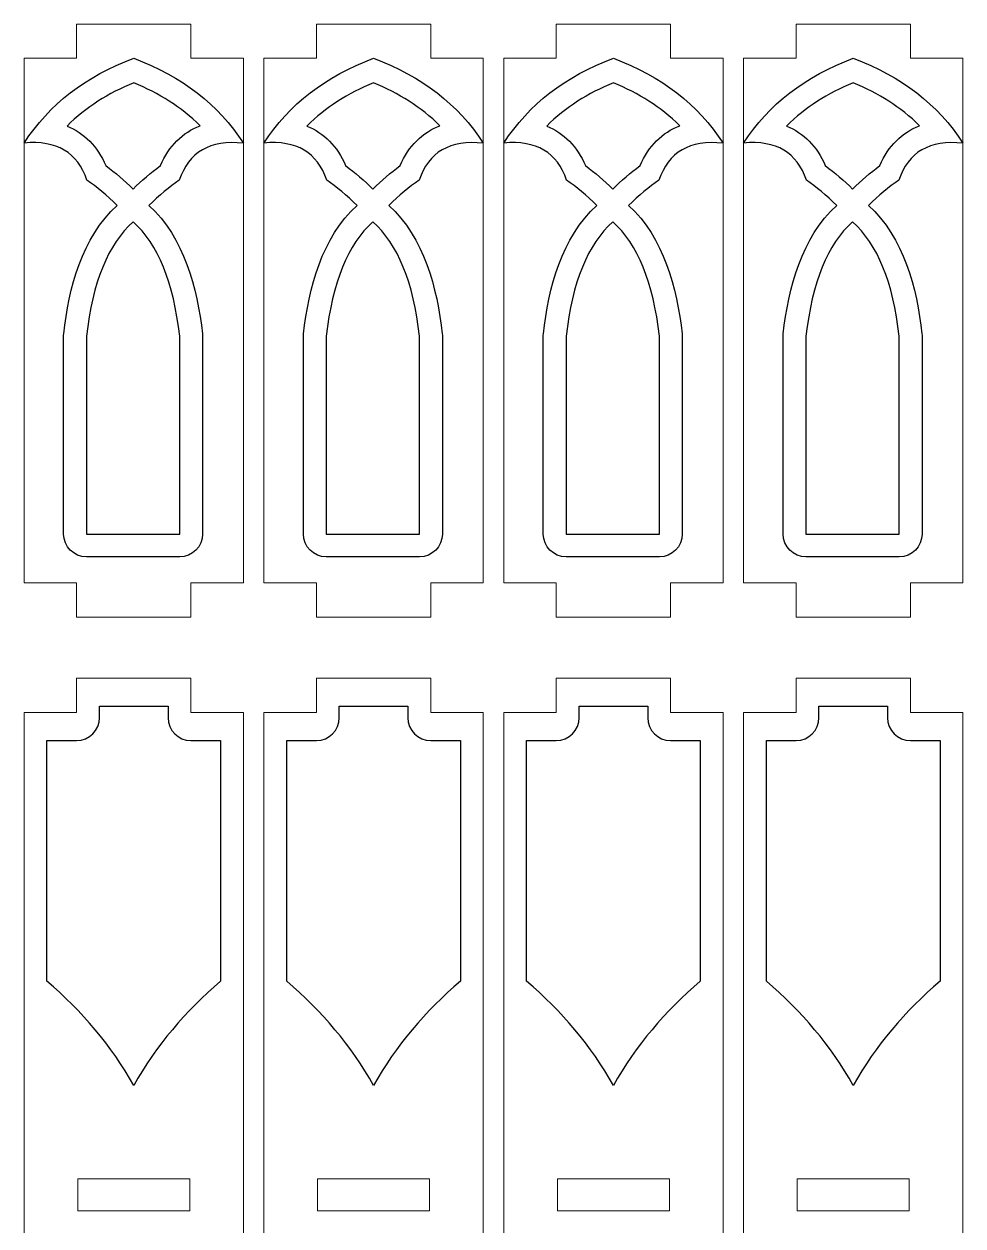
# Model space of a CAD drawing. Header units: centimetres. Extents: x -57 to 189, y -76 to 83.
# Drawn here: x -5.88 to 2.34, y -22.04 to -11.51 of the extents above; entities that cross this region are included whole.
import ezdxf

# ---------------------------------------------------------------- set-up
doc = ezdxf.new("R2010")
doc.units = ezdxf.units.CM
doc.header["$MEASUREMENT"] = 0
doc.layers.add('DEFAULT', color=7, linetype='Continuous')
doc.layers.add('layer 1', color=7, linetype='Continuous')

msp = doc.modelspace()

# ---------------------------------------------------------------- linework, layer by layer
at = {"layer": 'DEFAULT', "color": 250}
for points, knots in [([(-4.31718, -14.22274), (-4.36218, -13.82551), (-4.47736, -13.37713), (-4.78536, -13.0995), (-4.78536, -13.0995), (-4.69492, -13.0118), (-4.60644, -12.93798), (-4.51996, -12.87805), (-4.51996, -12.87805), (-4.43766, -12.63173), (-4.25035, -12.52358), (-3.95802, -12.55361), (-3.95802, -12.55361), (-4.17659, -12.21531), (-4.49675, -11.96756), (-4.91852, -11.81036), (-4.91852, -11.81036), (-5.33979, -11.96737), (-5.65969, -12.21472), (-5.87824, -12.55241), (-5.87824, -12.55241), (-5.59304, -12.5267), (-5.40988, -12.63525), (-5.32876, -12.87805), (-5.32876, -12.87805), (-5.24228, -12.93798), (-5.15381, -13.01181), (-5.06337, -13.0995), (-5.06337, -13.0995), (-5.37157, -13.37732), (-5.48668, -13.82612), (-5.53159, -14.22332), (-5.53159, -14.22332), (-5.53248, -14.23116), (-5.53286, -14.23789), (-5.53286, -14.24579), (-5.53286, -14.24579), (-5.53286, -14.24579), (-5.53286, -15.97733), (-5.53286, -15.97733), (-5.53286, -15.97733), (-5.53286, -16.08749), (-5.44302, -16.17733), (-5.33286, -16.17733), (-5.33286, -16.17733), (-5.33286, -16.17733), (-4.51582, -16.17733), (-4.51582, -16.17733), (-4.51582, -16.17733), (-4.40566, -16.17733), (-4.31582, -16.08749), (-4.31582, -15.97733), (-4.31582, -15.97733), (-4.31582, -15.97733), (-4.31582, -14.24605), (-4.31582, -14.24605), (-4.31582, -14.24605), (-4.31582, -14.23784), (-4.31623, -14.23077), (-4.31718, -14.22274)], [0, 0, 0, 0, 0.0625, 0.0625, 0.0625, 0.0625, 0.125, 0.125, 0.125, 0.125, 0.1875, 0.1875, 0.1875, 0.1875, 0.25, 0.25, 0.25, 0.25, 0.3125, 0.3125, 0.3125, 0.3125, 0.375, 0.375, 0.375, 0.375, 0.4375, 0.4375, 0.4375, 0.4375, 0.5, 0.5, 0.5, 0.5, 0.5625, 0.5625, 0.5625, 0.5625, 0.625, 0.625, 0.625, 0.625, 0.6875, 0.6875, 0.6875, 0.6875, 0.75, 0.75, 0.75, 0.75, 0.8125, 0.8125, 0.8125, 0.8125, 0.875, 0.875, 0.875, 0.875, 1, 1, 1, 1]), ([(-2.21718, -14.22274), (-2.26218, -13.82551), (-2.37736, -13.37713), (-2.68536, -13.0995), (-2.68536, -13.0995), (-2.59492, -13.0118), (-2.50644, -12.93798), (-2.41996, -12.87805), (-2.41996, -12.87805), (-2.33766, -12.63173), (-2.15035, -12.52358), (-1.85802, -12.55361), (-1.85802, -12.55361), (-2.07659, -12.21531), (-2.39675, -11.96756), (-2.81852, -11.81036), (-2.81852, -11.81036), (-3.23979, -11.96737), (-3.55969, -12.21472), (-3.77824, -12.55241), (-3.77824, -12.55241), (-3.49304, -12.5267), (-3.30988, -12.63525), (-3.22876, -12.87805), (-3.22876, -12.87805), (-3.14228, -12.93798), (-3.05381, -13.01181), (-2.96337, -13.0995), (-2.96337, -13.0995), (-3.27157, -13.37732), (-3.38668, -13.82612), (-3.43159, -14.22332), (-3.43159, -14.22332), (-3.43248, -14.23116), (-3.43286, -14.23789), (-3.43286, -14.24579), (-3.43286, -14.24579), (-3.43286, -14.24579), (-3.43286, -15.97733), (-3.43286, -15.97733), (-3.43286, -15.97733), (-3.43286, -16.08749), (-3.34302, -16.17733), (-3.23286, -16.17733), (-3.23286, -16.17733), (-3.23286, -16.17733), (-2.41582, -16.17733), (-2.41582, -16.17733), (-2.41582, -16.17733), (-2.30566, -16.17733), (-2.21582, -16.08749), (-2.21582, -15.97733), (-2.21582, -15.97733), (-2.21582, -15.97733), (-2.21582, -14.24605), (-2.21582, -14.24605), (-2.21582, -14.24605), (-2.21582, -14.23784), (-2.21623, -14.23077), (-2.21718, -14.22274)], [0, 0, 0, 0, 0.0625, 0.0625, 0.0625, 0.0625, 0.125, 0.125, 0.125, 0.125, 0.1875, 0.1875, 0.1875, 0.1875, 0.25, 0.25, 0.25, 0.25, 0.3125, 0.3125, 0.3125, 0.3125, 0.375, 0.375, 0.375, 0.375, 0.4375, 0.4375, 0.4375, 0.4375, 0.5, 0.5, 0.5, 0.5, 0.5625, 0.5625, 0.5625, 0.5625, 0.625, 0.625, 0.625, 0.625, 0.6875, 0.6875, 0.6875, 0.6875, 0.75, 0.75, 0.75, 0.75, 0.8125, 0.8125, 0.8125, 0.8125, 0.875, 0.875, 0.875, 0.875, 1, 1, 1, 1]), ([(-0.11718, -14.22274), (-0.16218, -13.82551), (-0.27736, -13.37713), (-0.58536, -13.0995), (-0.58536, -13.0995), (-0.49492, -13.0118), (-0.40644, -12.93798), (-0.31996, -12.87805), (-0.31996, -12.87805), (-0.23766, -12.63173), (-0.05035, -12.52358), (0.24198, -12.55361), (0.24198, -12.55361), (0.02341, -12.21531), (-0.29675, -11.96756), (-0.71852, -11.81036), (-0.71852, -11.81036), (-1.13979, -11.96737), (-1.45969, -12.21472), (-1.67824, -12.55241), (-1.67824, -12.55241), (-1.39304, -12.5267), (-1.20988, -12.63525), (-1.12876, -12.87805), (-1.12876, -12.87805), (-1.04228, -12.93798), (-0.95381, -13.01181), (-0.86337, -13.0995), (-0.86337, -13.0995), (-1.17157, -13.37732), (-1.28668, -13.82612), (-1.33159, -14.22332), (-1.33159, -14.22332), (-1.33248, -14.23116), (-1.33286, -14.23789), (-1.33286, -14.24579), (-1.33286, -14.24579), (-1.33286, -14.24579), (-1.33286, -15.97733), (-1.33286, -15.97733), (-1.33286, -15.97733), (-1.33286, -16.08749), (-1.24302, -16.17733), (-1.13286, -16.17733), (-1.13286, -16.17733), (-1.13286, -16.17733), (-0.31582, -16.17733), (-0.31582, -16.17733), (-0.31582, -16.17733), (-0.20566, -16.17733), (-0.11582, -16.08749), (-0.11582, -15.97733), (-0.11582, -15.97733), (-0.11582, -15.97733), (-0.11582, -14.24605), (-0.11582, -14.24605), (-0.11582, -14.24605), (-0.11582, -14.23784), (-0.11623, -14.23077), (-0.11718, -14.22274)], [0, 0, 0, 0, 0.0625, 0.0625, 0.0625, 0.0625, 0.125, 0.125, 0.125, 0.125, 0.1875, 0.1875, 0.1875, 0.1875, 0.25, 0.25, 0.25, 0.25, 0.3125, 0.3125, 0.3125, 0.3125, 0.375, 0.375, 0.375, 0.375, 0.4375, 0.4375, 0.4375, 0.4375, 0.5, 0.5, 0.5, 0.5, 0.5625, 0.5625, 0.5625, 0.5625, 0.625, 0.625, 0.625, 0.625, 0.6875, 0.6875, 0.6875, 0.6875, 0.75, 0.75, 0.75, 0.75, 0.8125, 0.8125, 0.8125, 0.8125, 0.875, 0.875, 0.875, 0.875, 1, 1, 1, 1]), ([(1.98282, -14.22274), (1.93782, -13.82551), (1.82264, -13.37713), (1.51464, -13.0995), (1.51464, -13.0995), (1.60508, -13.0118), (1.69356, -12.93798), (1.78004, -12.87805), (1.78004, -12.87805), (1.86234, -12.63173), (2.04965, -12.52358), (2.34198, -12.55361), (2.34198, -12.55361), (2.12341, -12.21531), (1.80325, -11.96756), (1.38148, -11.81036), (1.38148, -11.81036), (0.96021, -11.96737), (0.64031, -12.21472), (0.42176, -12.55241), (0.42176, -12.55241), (0.70696, -12.5267), (0.89012, -12.63525), (0.97124, -12.87805), (0.97124, -12.87805), (1.05772, -12.93798), (1.14619, -13.01181), (1.23663, -13.0995), (1.23663, -13.0995), (0.92843, -13.37732), (0.81332, -13.82612), (0.76841, -14.22332), (0.76841, -14.22332), (0.76752, -14.23116), (0.76714, -14.23789), (0.76714, -14.24579), (0.76714, -14.24579), (0.76714, -14.24579), (0.76714, -15.97733), (0.76714, -15.97733), (0.76714, -15.97733), (0.76714, -16.08749), (0.85698, -16.17733), (0.96714, -16.17733), (0.96714, -16.17733), (0.96714, -16.17733), (1.78418, -16.17733), (1.78418, -16.17733), (1.78418, -16.17733), (1.89434, -16.17733), (1.98418, -16.08749), (1.98418, -15.97733), (1.98418, -15.97733), (1.98418, -15.97733), (1.98418, -14.24605), (1.98418, -14.24605), (1.98418, -14.24605), (1.98418, -14.23784), (1.98377, -14.23077), (1.98282, -14.22274)], [0, 0, 0, 0, 0.0625, 0.0625, 0.0625, 0.0625, 0.125, 0.125, 0.125, 0.125, 0.1875, 0.1875, 0.1875, 0.1875, 0.25, 0.25, 0.25, 0.25, 0.3125, 0.3125, 0.3125, 0.3125, 0.375, 0.375, 0.375, 0.375, 0.4375, 0.4375, 0.4375, 0.4375, 0.5, 0.5, 0.5, 0.5, 0.5625, 0.5625, 0.5625, 0.5625, 0.625, 0.625, 0.625, 0.625, 0.6875, 0.6875, 0.6875, 0.6875, 0.75, 0.75, 0.75, 0.75, 0.8125, 0.8125, 0.8125, 0.8125, 0.875, 0.875, 0.875, 0.875, 1, 1, 1, 1]), ([(-5.16325, -12.75071), (-5.23589, -12.57986), (-5.35354, -12.46563), (-5.50238, -12.40396), (-5.50238, -12.40396), (-5.33769, -12.23969), (-5.14007, -12.11617), (-4.91852, -12.02512), (-4.91852, -12.02512), (-4.69846, -12.11556), (-4.50204, -12.23802), (-4.33803, -12.40061), (-4.33803, -12.40061), (-4.49045, -12.46124), (-4.61129, -12.57618), (-4.68547, -12.75071), (-4.68547, -12.75071), (-4.76936, -12.81304), (-4.84892, -12.88237), (-4.92436, -12.95557), (-4.92436, -12.95557), (-4.9998, -12.88237), (-5.07937, -12.81303), (-5.16325, -12.75071)], [0, 0, 0, 0, 0.14285714, 0.14285714, 0.14285714, 0.14285714, 0.28571429, 0.28571429, 0.28571429, 0.28571429, 0.42857143, 0.42857143, 0.42857143, 0.42857143, 0.57142857, 0.57142857, 0.57142857, 0.57142857, 0.71428571, 0.71428571, 0.71428571, 0.71428571, 1, 1, 1, 1]), ([(-3.06325, -12.75071), (-3.13589, -12.57986), (-3.25354, -12.46563), (-3.40238, -12.40396), (-3.40238, -12.40396), (-3.23769, -12.23969), (-3.04007, -12.11617), (-2.81852, -12.02512), (-2.81852, -12.02512), (-2.59846, -12.11556), (-2.40204, -12.23802), (-2.23803, -12.40061), (-2.23803, -12.40061), (-2.39045, -12.46124), (-2.51129, -12.57618), (-2.58547, -12.75071), (-2.58547, -12.75071), (-2.66936, -12.81304), (-2.74892, -12.88237), (-2.82436, -12.95557), (-2.82436, -12.95557), (-2.8998, -12.88237), (-2.97937, -12.81303), (-3.06325, -12.75071)], [0, 0, 0, 0, 0.14285714, 0.14285714, 0.14285714, 0.14285714, 0.28571429, 0.28571429, 0.28571429, 0.28571429, 0.42857143, 0.42857143, 0.42857143, 0.42857143, 0.57142857, 0.57142857, 0.57142857, 0.57142857, 0.71428571, 0.71428571, 0.71428571, 0.71428571, 1, 1, 1, 1]), ([(-0.96325, -12.75071), (-1.03589, -12.57986), (-1.15354, -12.46563), (-1.30238, -12.40396), (-1.30238, -12.40396), (-1.13769, -12.23969), (-0.94007, -12.11617), (-0.71852, -12.02512), (-0.71852, -12.02512), (-0.49846, -12.11556), (-0.30204, -12.23802), (-0.13803, -12.40061), (-0.13803, -12.40061), (-0.29045, -12.46124), (-0.41129, -12.57618), (-0.48547, -12.75071), (-0.48547, -12.75071), (-0.56936, -12.81304), (-0.64892, -12.88237), (-0.72436, -12.95557), (-0.72436, -12.95557), (-0.7998, -12.88237), (-0.87937, -12.81303), (-0.96325, -12.75071)], [0, 0, 0, 0, 0.14285714, 0.14285714, 0.14285714, 0.14285714, 0.28571429, 0.28571429, 0.28571429, 0.28571429, 0.42857143, 0.42857143, 0.42857143, 0.42857143, 0.57142857, 0.57142857, 0.57142857, 0.57142857, 0.71428571, 0.71428571, 0.71428571, 0.71428571, 1, 1, 1, 1]), ([(1.13675, -12.75071), (1.06411, -12.57986), (0.94646, -12.46563), (0.79762, -12.40396), (0.79762, -12.40396), (0.96231, -12.23969), (1.15993, -12.11617), (1.38148, -12.02512), (1.38148, -12.02512), (1.60154, -12.11556), (1.79796, -12.23802), (1.96197, -12.40061), (1.96197, -12.40061), (1.80955, -12.46124), (1.68871, -12.57618), (1.61453, -12.75071), (1.61453, -12.75071), (1.53064, -12.81304), (1.45108, -12.88237), (1.37564, -12.95557), (1.37564, -12.95557), (1.3002, -12.88237), (1.22063, -12.81303), (1.13675, -12.75071)], [0, 0, 0, 0, 0.14285714, 0.14285714, 0.14285714, 0.14285714, 0.28571429, 0.28571429, 0.28571429, 0.28571429, 0.42857143, 0.42857143, 0.42857143, 0.42857143, 0.57142857, 0.57142857, 0.57142857, 0.57142857, 0.71428571, 0.71428571, 0.71428571, 0.71428571, 1, 1, 1, 1]), ([(-4.92436, -13.2435), (-4.70566, -13.43731), (-4.56949, -13.77142), (-4.51585, -14.24579), (-4.51585, -14.24579), (-4.51585, -14.24579), (-4.51582, -14.24605), (-4.51582, -14.24605), (-4.51582, -14.24605), (-4.51582, -14.24605), (-4.51582, -15.97733), (-4.51582, -15.97733), (-4.51582, -15.97733), (-4.51582, -15.97733), (-5.33286, -15.97733), (-5.33286, -15.97733), (-5.33286, -15.97733), (-5.33286, -15.97733), (-5.33286, -14.24579), (-5.33286, -14.24579), (-5.33286, -14.24579), (-5.27922, -13.77142), (-5.14306, -13.43731), (-4.92436, -13.2435)], [0, 0, 0, 0, 0.14285714, 0.14285714, 0.14285714, 0.14285714, 0.28571429, 0.28571429, 0.28571429, 0.28571429, 0.42857143, 0.42857143, 0.42857143, 0.42857143, 0.57142857, 0.57142857, 0.57142857, 0.57142857, 0.71428571, 0.71428571, 0.71428571, 0.71428571, 1, 1, 1, 1]), ([(-2.82436, -13.2435), (-2.60566, -13.43731), (-2.46949, -13.77142), (-2.41585, -14.24579), (-2.41585, -14.24579), (-2.41585, -14.24579), (-2.41582, -14.24605), (-2.41582, -14.24605), (-2.41582, -14.24605), (-2.41582, -14.24605), (-2.41582, -15.97733), (-2.41582, -15.97733), (-2.41582, -15.97733), (-2.41582, -15.97733), (-3.23286, -15.97733), (-3.23286, -15.97733), (-3.23286, -15.97733), (-3.23286, -15.97733), (-3.23286, -14.24579), (-3.23286, -14.24579), (-3.23286, -14.24579), (-3.17922, -13.77142), (-3.04306, -13.43731), (-2.82436, -13.2435)], [0, 0, 0, 0, 0.14285714, 0.14285714, 0.14285714, 0.14285714, 0.28571429, 0.28571429, 0.28571429, 0.28571429, 0.42857143, 0.42857143, 0.42857143, 0.42857143, 0.57142857, 0.57142857, 0.57142857, 0.57142857, 0.71428571, 0.71428571, 0.71428571, 0.71428571, 1, 1, 1, 1]), ([(-0.72436, -13.2435), (-0.50566, -13.43731), (-0.36949, -13.77142), (-0.31585, -14.24579), (-0.31585, -14.24579), (-0.31585, -14.24579), (-0.31582, -14.24605), (-0.31582, -14.24605), (-0.31582, -14.24605), (-0.31582, -14.24605), (-0.31582, -15.97733), (-0.31582, -15.97733), (-0.31582, -15.97733), (-0.31582, -15.97733), (-1.13286, -15.97733), (-1.13286, -15.97733), (-1.13286, -15.97733), (-1.13286, -15.97733), (-1.13286, -14.24579), (-1.13286, -14.24579), (-1.13286, -14.24579), (-1.07922, -13.77142), (-0.94306, -13.43731), (-0.72436, -13.2435)], [0, 0, 0, 0, 0.14285714, 0.14285714, 0.14285714, 0.14285714, 0.28571429, 0.28571429, 0.28571429, 0.28571429, 0.42857143, 0.42857143, 0.42857143, 0.42857143, 0.57142857, 0.57142857, 0.57142857, 0.57142857, 0.71428571, 0.71428571, 0.71428571, 0.71428571, 1, 1, 1, 1]), ([(1.37564, -13.2435), (1.59434, -13.43731), (1.73051, -13.77142), (1.78415, -14.24579), (1.78415, -14.24579), (1.78415, -14.24579), (1.78418, -14.24605), (1.78418, -14.24605), (1.78418, -14.24605), (1.78418, -14.24605), (1.78418, -15.97733), (1.78418, -15.97733), (1.78418, -15.97733), (1.78418, -15.97733), (0.96714, -15.97733), (0.96714, -15.97733), (0.96714, -15.97733), (0.96714, -15.97733), (0.96714, -14.24579), (0.96714, -14.24579), (0.96714, -14.24579), (1.02078, -13.77142), (1.15694, -13.43731), (1.37564, -13.2435)], [0, 0, 0, 0, 0.14285714, 0.14285714, 0.14285714, 0.14285714, 0.28571429, 0.28571429, 0.28571429, 0.28571429, 0.42857143, 0.42857143, 0.42857143, 0.42857143, 0.57142857, 0.57142857, 0.57142857, 0.57142857, 0.71428571, 0.71428571, 0.71428571, 0.71428571, 1, 1, 1, 1]), ([(-4.15801, -19.89428), (-4.15801, -19.89428), (-4.15801, -17.78616), (-4.15801, -17.78616), (-4.15801, -17.78616), (-4.15801, -17.78616), (-4.41852, -17.78616), (-4.41852, -17.78616), (-4.41852, -17.78616), (-4.52868, -17.78616), (-4.61852, -17.69632), (-4.61852, -17.58616), (-4.61852, -17.58616), (-4.61852, -17.58616), (-4.61852, -17.48616), (-4.61852, -17.48616), (-4.61852, -17.48616), (-4.61852, -17.48616), (-5.21852, -17.48616), (-5.21852, -17.48616), (-5.21852, -17.48616), (-5.21852, -17.48616), (-5.21852, -17.58616), (-5.21852, -17.58616), (-5.21852, -17.58616), (-5.21852, -17.69632), (-5.30836, -17.78616), (-5.41852, -17.78616), (-5.41852, -17.78616), (-5.41852, -17.78616), (-5.67902, -17.78616), (-5.67902, -17.78616), (-5.67902, -17.78616), (-5.67902, -17.78616), (-5.67902, -19.89429), (-5.67902, -19.89429), (-5.67902, -19.89429), (-5.37473, -20.15722), (-5.11065, -20.45992), (-4.91852, -20.80832), (-4.91852, -20.80832), (-4.72639, -20.45991), (-4.4623, -20.15721), (-4.15801, -19.89428)], [0, 0, 0, 0, 0.08333333, 0.08333333, 0.08333333, 0.08333333, 0.16666667, 0.16666667, 0.16666667, 0.16666667, 0.25, 0.25, 0.25, 0.25, 0.33333333, 0.33333333, 0.33333333, 0.33333333, 0.41666667, 0.41666667, 0.41666667, 0.41666667, 0.5, 0.5, 0.5, 0.5, 0.58333333, 0.58333333, 0.58333333, 0.58333333, 0.66666667, 0.66666667, 0.66666667, 0.66666667, 0.75, 0.75, 0.75, 0.75, 0.83333333, 0.83333333, 0.83333333, 0.83333333, 1, 1, 1, 1]), ([(-2.05801, -19.89428), (-2.05801, -19.89428), (-2.05801, -17.78616), (-2.05801, -17.78616), (-2.05801, -17.78616), (-2.05801, -17.78616), (-2.31852, -17.78616), (-2.31852, -17.78616), (-2.31852, -17.78616), (-2.42868, -17.78616), (-2.51852, -17.69632), (-2.51852, -17.58616), (-2.51852, -17.58616), (-2.51852, -17.58616), (-2.51852, -17.48616), (-2.51852, -17.48616), (-2.51852, -17.48616), (-2.51852, -17.48616), (-3.11852, -17.48616), (-3.11852, -17.48616), (-3.11852, -17.48616), (-3.11852, -17.48616), (-3.11852, -17.58616), (-3.11852, -17.58616), (-3.11852, -17.58616), (-3.11852, -17.69632), (-3.20836, -17.78616), (-3.31852, -17.78616), (-3.31852, -17.78616), (-3.31852, -17.78616), (-3.57902, -17.78616), (-3.57902, -17.78616), (-3.57902, -17.78616), (-3.57902, -17.78616), (-3.57902, -19.89429), (-3.57902, -19.89429), (-3.57902, -19.89429), (-3.27473, -20.15722), (-3.01065, -20.45992), (-2.81852, -20.80832), (-2.81852, -20.80832), (-2.62639, -20.45991), (-2.3623, -20.15721), (-2.05801, -19.89428)], [0, 0, 0, 0, 0.08333333, 0.08333333, 0.08333333, 0.08333333, 0.16666667, 0.16666667, 0.16666667, 0.16666667, 0.25, 0.25, 0.25, 0.25, 0.33333333, 0.33333333, 0.33333333, 0.33333333, 0.41666667, 0.41666667, 0.41666667, 0.41666667, 0.5, 0.5, 0.5, 0.5, 0.58333333, 0.58333333, 0.58333333, 0.58333333, 0.66666667, 0.66666667, 0.66666667, 0.66666667, 0.75, 0.75, 0.75, 0.75, 0.83333333, 0.83333333, 0.83333333, 0.83333333, 1, 1, 1, 1]), ([(0.04199, -19.89428), (0.04199, -19.89428), (0.04199, -17.78616), (0.04199, -17.78616), (0.04199, -17.78616), (0.04199, -17.78616), (-0.21852, -17.78616), (-0.21852, -17.78616), (-0.21852, -17.78616), (-0.32868, -17.78616), (-0.41852, -17.69632), (-0.41852, -17.58616), (-0.41852, -17.58616), (-0.41852, -17.58616), (-0.41852, -17.48616), (-0.41852, -17.48616), (-0.41852, -17.48616), (-0.41852, -17.48616), (-1.01852, -17.48616), (-1.01852, -17.48616), (-1.01852, -17.48616), (-1.01852, -17.48616), (-1.01852, -17.58616), (-1.01852, -17.58616), (-1.01852, -17.58616), (-1.01852, -17.69632), (-1.10836, -17.78616), (-1.21852, -17.78616), (-1.21852, -17.78616), (-1.21852, -17.78616), (-1.47902, -17.78616), (-1.47902, -17.78616), (-1.47902, -17.78616), (-1.47902, -17.78616), (-1.47902, -19.89429), (-1.47902, -19.89429), (-1.47902, -19.89429), (-1.17473, -20.15722), (-0.91065, -20.45992), (-0.71852, -20.80832), (-0.71852, -20.80832), (-0.52639, -20.45991), (-0.2623, -20.15721), (0.04199, -19.89428)], [0, 0, 0, 0, 0.08333333, 0.08333333, 0.08333333, 0.08333333, 0.16666667, 0.16666667, 0.16666667, 0.16666667, 0.25, 0.25, 0.25, 0.25, 0.33333333, 0.33333333, 0.33333333, 0.33333333, 0.41666667, 0.41666667, 0.41666667, 0.41666667, 0.5, 0.5, 0.5, 0.5, 0.58333333, 0.58333333, 0.58333333, 0.58333333, 0.66666667, 0.66666667, 0.66666667, 0.66666667, 0.75, 0.75, 0.75, 0.75, 0.83333333, 0.83333333, 0.83333333, 0.83333333, 1, 1, 1, 1]), ([(2.14199, -19.89428), (2.14199, -19.89428), (2.14199, -17.78616), (2.14199, -17.78616), (2.14199, -17.78616), (2.14199, -17.78616), (1.88148, -17.78616), (1.88148, -17.78616), (1.88148, -17.78616), (1.77132, -17.78616), (1.68148, -17.69632), (1.68148, -17.58616), (1.68148, -17.58616), (1.68148, -17.58616), (1.68148, -17.48616), (1.68148, -17.48616), (1.68148, -17.48616), (1.68148, -17.48616), (1.08148, -17.48616), (1.08148, -17.48616), (1.08148, -17.48616), (1.08148, -17.48616), (1.08148, -17.58616), (1.08148, -17.58616), (1.08148, -17.58616), (1.08148, -17.69632), (0.99164, -17.78616), (0.88148, -17.78616), (0.88148, -17.78616), (0.88148, -17.78616), (0.62098, -17.78616), (0.62098, -17.78616), (0.62098, -17.78616), (0.62098, -17.78616), (0.62098, -19.89429), (0.62098, -19.89429), (0.62098, -19.89429), (0.92527, -20.15722), (1.18935, -20.45992), (1.38148, -20.80832), (1.38148, -20.80832), (1.57361, -20.45991), (1.8377, -20.15721), (2.14199, -19.89428)], [0, 0, 0, 0, 0.08333333, 0.08333333, 0.08333333, 0.08333333, 0.16666667, 0.16666667, 0.16666667, 0.16666667, 0.25, 0.25, 0.25, 0.25, 0.33333333, 0.33333333, 0.33333333, 0.33333333, 0.41666667, 0.41666667, 0.41666667, 0.41666667, 0.5, 0.5, 0.5, 0.5, 0.58333333, 0.58333333, 0.58333333, 0.58333333, 0.66666667, 0.66666667, 0.66666667, 0.66666667, 0.75, 0.75, 0.75, 0.75, 0.83333333, 0.83333333, 0.83333333, 0.83333333, 1, 1, 1, 1])]:
    msp.add_open_spline(points, degree=3, knots=knots, dxfattribs=at)
at = {"layer": 'layer 1', "color": 250, "lineweight": 9}
for points in [[(-5.40852, -21.90486), (-4.42852, -21.90486), (-4.42852, -21.62486), (-5.40852, -21.62486), (-5.40852, -21.90486)], [(-3.30852, -21.90486), (-2.32852, -21.90486), (-2.32852, -21.62486), (-3.30852, -21.62486), (-3.30852, -21.90486)], [(-1.20852, -21.90486), (-0.22852, -21.90486), (-0.22852, -21.62486), (-1.20852, -21.62486), (-1.20852, -21.90486)], [(0.89148, -21.90486), (1.87148, -21.90486), (1.87148, -21.62486), (0.89148, -21.62486), (0.89148, -21.90486)]]:
    msp.add_lwpolyline(points, close=True, dxfattribs=at)
for points, knots in [([(-4.41852, -11.81036), (-4.41852, -11.81036), (-4.41852, -11.51036), (-4.41852, -11.51036), (-4.41852, -11.51036), (-4.41852, -11.51036), (-5.41852, -11.51036), (-5.41852, -11.51036), (-5.41852, -11.51036), (-5.41852, -11.51036), (-5.41852, -11.81036), (-5.41852, -11.81036), (-5.41852, -11.81036), (-5.41852, -11.81036), (-5.87902, -11.81036), (-5.87902, -11.81036), (-5.87902, -11.81036), (-5.87902, -11.81036), (-5.87902, -16.40479), (-5.87902, -16.40479), (-5.87902, -16.40479), (-5.87902, -16.40479), (-5.41852, -16.40479), (-5.41852, -16.40479), (-5.41852, -16.40479), (-5.41852, -16.40479), (-5.41852, -16.70479), (-5.41852, -16.70479), (-5.41852, -16.70479), (-5.41852, -16.70479), (-4.41852, -16.70479), (-4.41852, -16.70479), (-4.41852, -16.70479), (-4.41852, -16.70479), (-4.41852, -16.40479), (-4.41852, -16.40479), (-4.41852, -16.40479), (-4.41852, -16.40479), (-3.95801, -16.40479), (-3.95801, -16.40479), (-3.95801, -16.40479), (-3.95801, -16.40479), (-3.95801, -11.81036), (-3.95801, -11.81036), (-3.95801, -11.81036), (-3.95801, -11.81036), (-4.41852, -11.81036), (-4.41852, -11.81036)], [0, 0, 0, 0, 0.07692308, 0.07692308, 0.07692308, 0.07692308, 0.15384615, 0.15384615, 0.15384615, 0.15384615, 0.23076923, 0.23076923, 0.23076923, 0.23076923, 0.30769231, 0.30769231, 0.30769231, 0.30769231, 0.38461538, 0.38461538, 0.38461538, 0.38461538, 0.46153846, 0.46153846, 0.46153846, 0.46153846, 0.53846154, 0.53846154, 0.53846154, 0.53846154, 0.61538462, 0.61538462, 0.61538462, 0.61538462, 0.69230769, 0.69230769, 0.69230769, 0.69230769, 0.76923077, 0.76923077, 0.76923077, 0.76923077, 0.84615385, 0.84615385, 0.84615385, 0.84615385, 1, 1, 1, 1]), ([(-2.31852, -11.81036), (-2.31852, -11.81036), (-2.31852, -11.51036), (-2.31852, -11.51036), (-2.31852, -11.51036), (-2.31852, -11.51036), (-3.31852, -11.51036), (-3.31852, -11.51036), (-3.31852, -11.51036), (-3.31852, -11.51036), (-3.31852, -11.81036), (-3.31852, -11.81036), (-3.31852, -11.81036), (-3.31852, -11.81036), (-3.77902, -11.81036), (-3.77902, -11.81036), (-3.77902, -11.81036), (-3.77902, -11.81036), (-3.77902, -16.40479), (-3.77902, -16.40479), (-3.77902, -16.40479), (-3.77902, -16.40479), (-3.31852, -16.40479), (-3.31852, -16.40479), (-3.31852, -16.40479), (-3.31852, -16.40479), (-3.31852, -16.70479), (-3.31852, -16.70479), (-3.31852, -16.70479), (-3.31852, -16.70479), (-2.31852, -16.70479), (-2.31852, -16.70479), (-2.31852, -16.70479), (-2.31852, -16.70479), (-2.31852, -16.40479), (-2.31852, -16.40479), (-2.31852, -16.40479), (-2.31852, -16.40479), (-1.85801, -16.40479), (-1.85801, -16.40479), (-1.85801, -16.40479), (-1.85801, -16.40479), (-1.85801, -11.81036), (-1.85801, -11.81036), (-1.85801, -11.81036), (-1.85801, -11.81036), (-2.31852, -11.81036), (-2.31852, -11.81036)], [0, 0, 0, 0, 0.07692308, 0.07692308, 0.07692308, 0.07692308, 0.15384615, 0.15384615, 0.15384615, 0.15384615, 0.23076923, 0.23076923, 0.23076923, 0.23076923, 0.30769231, 0.30769231, 0.30769231, 0.30769231, 0.38461538, 0.38461538, 0.38461538, 0.38461538, 0.46153846, 0.46153846, 0.46153846, 0.46153846, 0.53846154, 0.53846154, 0.53846154, 0.53846154, 0.61538462, 0.61538462, 0.61538462, 0.61538462, 0.69230769, 0.69230769, 0.69230769, 0.69230769, 0.76923077, 0.76923077, 0.76923077, 0.76923077, 0.84615385, 0.84615385, 0.84615385, 0.84615385, 1, 1, 1, 1]), ([(-0.21852, -11.81036), (-0.21852, -11.81036), (-0.21852, -11.51036), (-0.21852, -11.51036), (-0.21852, -11.51036), (-0.21852, -11.51036), (-1.21852, -11.51036), (-1.21852, -11.51036), (-1.21852, -11.51036), (-1.21852, -11.51036), (-1.21852, -11.81036), (-1.21852, -11.81036), (-1.21852, -11.81036), (-1.21852, -11.81036), (-1.67902, -11.81036), (-1.67902, -11.81036), (-1.67902, -11.81036), (-1.67902, -11.81036), (-1.67902, -16.40479), (-1.67902, -16.40479), (-1.67902, -16.40479), (-1.67902, -16.40479), (-1.21852, -16.40479), (-1.21852, -16.40479), (-1.21852, -16.40479), (-1.21852, -16.40479), (-1.21852, -16.70479), (-1.21852, -16.70479), (-1.21852, -16.70479), (-1.21852, -16.70479), (-0.21852, -16.70479), (-0.21852, -16.70479), (-0.21852, -16.70479), (-0.21852, -16.70479), (-0.21852, -16.40479), (-0.21852, -16.40479), (-0.21852, -16.40479), (-0.21852, -16.40479), (0.24199, -16.40479), (0.24199, -16.40479), (0.24199, -16.40479), (0.24199, -16.40479), (0.24199, -11.81036), (0.24199, -11.81036), (0.24199, -11.81036), (0.24199, -11.81036), (-0.21852, -11.81036), (-0.21852, -11.81036)], [0, 0, 0, 0, 0.07692308, 0.07692308, 0.07692308, 0.07692308, 0.15384615, 0.15384615, 0.15384615, 0.15384615, 0.23076923, 0.23076923, 0.23076923, 0.23076923, 0.30769231, 0.30769231, 0.30769231, 0.30769231, 0.38461538, 0.38461538, 0.38461538, 0.38461538, 0.46153846, 0.46153846, 0.46153846, 0.46153846, 0.53846154, 0.53846154, 0.53846154, 0.53846154, 0.61538462, 0.61538462, 0.61538462, 0.61538462, 0.69230769, 0.69230769, 0.69230769, 0.69230769, 0.76923077, 0.76923077, 0.76923077, 0.76923077, 0.84615385, 0.84615385, 0.84615385, 0.84615385, 1, 1, 1, 1]), ([(1.88148, -11.81036), (1.88148, -11.81036), (1.88148, -11.51036), (1.88148, -11.51036), (1.88148, -11.51036), (1.88148, -11.51036), (0.88148, -11.51036), (0.88148, -11.51036), (0.88148, -11.51036), (0.88148, -11.51036), (0.88148, -11.81036), (0.88148, -11.81036), (0.88148, -11.81036), (0.88148, -11.81036), (0.42098, -11.81036), (0.42098, -11.81036), (0.42098, -11.81036), (0.42098, -11.81036), (0.42098, -16.40479), (0.42098, -16.40479), (0.42098, -16.40479), (0.42098, -16.40479), (0.88148, -16.40479), (0.88148, -16.40479), (0.88148, -16.40479), (0.88148, -16.40479), (0.88148, -16.70479), (0.88148, -16.70479), (0.88148, -16.70479), (0.88148, -16.70479), (1.88148, -16.70479), (1.88148, -16.70479), (1.88148, -16.70479), (1.88148, -16.70479), (1.88148, -16.40479), (1.88148, -16.40479), (1.88148, -16.40479), (1.88148, -16.40479), (2.34199, -16.40479), (2.34199, -16.40479), (2.34199, -16.40479), (2.34199, -16.40479), (2.34199, -11.81036), (2.34199, -11.81036), (2.34199, -11.81036), (2.34199, -11.81036), (1.88148, -11.81036), (1.88148, -11.81036)], [0, 0, 0, 0, 0.07692308, 0.07692308, 0.07692308, 0.07692308, 0.15384615, 0.15384615, 0.15384615, 0.15384615, 0.23076923, 0.23076923, 0.23076923, 0.23076923, 0.30769231, 0.30769231, 0.30769231, 0.30769231, 0.38461538, 0.38461538, 0.38461538, 0.38461538, 0.46153846, 0.46153846, 0.46153846, 0.46153846, 0.53846154, 0.53846154, 0.53846154, 0.53846154, 0.61538462, 0.61538462, 0.61538462, 0.61538462, 0.69230769, 0.69230769, 0.69230769, 0.69230769, 0.76923077, 0.76923077, 0.76923077, 0.76923077, 0.84615385, 0.84615385, 0.84615385, 0.84615385, 1, 1, 1, 1]), ([(-4.51582, -14.24605), (-4.51582, -14.24605), (-4.51582, -15.97733), (-4.51582, -15.97733), (-4.51582, -15.97733), (-4.51582, -15.97733), (-5.33286, -15.97733), (-5.33286, -15.97733), (-5.33286, -15.97733), (-5.33286, -15.97733), (-5.33286, -14.24579), (-5.33286, -14.24579), (-5.33286, -14.24579), (-5.27922, -13.77142), (-5.14306, -13.43731), (-4.92436, -13.2435), (-4.92436, -13.2435), (-4.70566, -13.43731), (-4.56949, -13.77142), (-4.51585, -14.24579), (-4.51585, -14.24579), (-4.51584, -14.24588), (-4.51583, -14.24597), (-4.51582, -14.24605)], [0, 0, 0, 0, 0.14285714, 0.14285714, 0.14285714, 0.14285714, 0.28571429, 0.28571429, 0.28571429, 0.28571429, 0.42857143, 0.42857143, 0.42857143, 0.42857143, 0.57142857, 0.57142857, 0.57142857, 0.57142857, 0.71428571, 0.71428571, 0.71428571, 0.71428571, 1, 1, 1, 1]), ([(-2.41582, -14.24605), (-2.41582, -14.24605), (-2.41582, -15.97733), (-2.41582, -15.97733), (-2.41582, -15.97733), (-2.41582, -15.97733), (-3.23286, -15.97733), (-3.23286, -15.97733), (-3.23286, -15.97733), (-3.23286, -15.97733), (-3.23286, -14.24579), (-3.23286, -14.24579), (-3.23286, -14.24579), (-3.17922, -13.77142), (-3.04306, -13.43731), (-2.82436, -13.2435), (-2.82436, -13.2435), (-2.60566, -13.43731), (-2.46949, -13.77142), (-2.41585, -14.24579), (-2.41585, -14.24579), (-2.41584, -14.24588), (-2.41583, -14.24597), (-2.41582, -14.24605)], [0, 0, 0, 0, 0.14285714, 0.14285714, 0.14285714, 0.14285714, 0.28571429, 0.28571429, 0.28571429, 0.28571429, 0.42857143, 0.42857143, 0.42857143, 0.42857143, 0.57142857, 0.57142857, 0.57142857, 0.57142857, 0.71428571, 0.71428571, 0.71428571, 0.71428571, 1, 1, 1, 1]), ([(-0.31582, -14.24605), (-0.31582, -14.24605), (-0.31582, -15.97733), (-0.31582, -15.97733), (-0.31582, -15.97733), (-0.31582, -15.97733), (-1.13286, -15.97733), (-1.13286, -15.97733), (-1.13286, -15.97733), (-1.13286, -15.97733), (-1.13286, -14.24579), (-1.13286, -14.24579), (-1.13286, -14.24579), (-1.07922, -13.77142), (-0.94306, -13.43731), (-0.72436, -13.2435), (-0.72436, -13.2435), (-0.50566, -13.43731), (-0.36949, -13.77142), (-0.31585, -14.24579), (-0.31585, -14.24579), (-0.31584, -14.24588), (-0.31583, -14.24597), (-0.31582, -14.24605)], [0, 0, 0, 0, 0.14285714, 0.14285714, 0.14285714, 0.14285714, 0.28571429, 0.28571429, 0.28571429, 0.28571429, 0.42857143, 0.42857143, 0.42857143, 0.42857143, 0.57142857, 0.57142857, 0.57142857, 0.57142857, 0.71428571, 0.71428571, 0.71428571, 0.71428571, 1, 1, 1, 1]), ([(1.78418, -14.24605), (1.78418, -14.24605), (1.78418, -15.97733), (1.78418, -15.97733), (1.78418, -15.97733), (1.78418, -15.97733), (0.96714, -15.97733), (0.96714, -15.97733), (0.96714, -15.97733), (0.96714, -15.97733), (0.96714, -14.24579), (0.96714, -14.24579), (0.96714, -14.24579), (1.02078, -13.77142), (1.15694, -13.43731), (1.37564, -13.2435), (1.37564, -13.2435), (1.59434, -13.43731), (1.73051, -13.77142), (1.78415, -14.24579), (1.78415, -14.24579), (1.78416, -14.24588), (1.78417, -14.24597), (1.78418, -14.24605)], [0, 0, 0, 0, 0.14285714, 0.14285714, 0.14285714, 0.14285714, 0.28571429, 0.28571429, 0.28571429, 0.28571429, 0.42857143, 0.42857143, 0.42857143, 0.42857143, 0.57142857, 0.57142857, 0.57142857, 0.57142857, 0.71428571, 0.71428571, 0.71428571, 0.71428571, 1, 1, 1, 1]), ([(-4.41852, -17.53986), (-4.41852, -17.53986), (-4.41852, -17.23986), (-4.41852, -17.23986), (-4.41852, -17.23986), (-4.41852, -17.23986), (-5.41852, -17.23986), (-5.41852, -17.23986), (-5.41852, -17.23986), (-5.41852, -17.23986), (-5.41852, -17.53986), (-5.41852, -17.53986), (-5.41852, -17.53986), (-5.41852, -17.53986), (-5.87902, -17.53986), (-5.87902, -17.53986), (-5.87902, -17.53986), (-5.87902, -17.53986), (-5.87902, -35.03986), (-5.87902, -35.03986), (-5.87902, -35.03986), (-5.87902, -35.03986), (-5.41852, -35.03986), (-5.41852, -35.03986), (-5.41852, -35.03986), (-5.41852, -35.03986), (-5.41852, -35.33986), (-5.41852, -35.33986), (-5.41852, -35.33986), (-5.41852, -35.33986), (-4.41852, -35.33986), (-4.41852, -35.33986), (-4.41852, -35.33986), (-4.41852, -35.33986), (-4.41852, -35.03986), (-4.41852, -35.03986), (-4.41852, -35.03986), (-4.41852, -35.03986), (-3.95801, -35.03986), (-3.95801, -35.03986), (-3.95801, -35.03986), (-3.95801, -35.03986), (-3.95801, -17.53986), (-3.95801, -17.53986), (-3.95801, -17.53986), (-3.95801, -17.53986), (-4.41852, -17.53986), (-4.41852, -17.53986)], [0, 0, 0, 0, 0.07692308, 0.07692308, 0.07692308, 0.07692308, 0.15384615, 0.15384615, 0.15384615, 0.15384615, 0.23076923, 0.23076923, 0.23076923, 0.23076923, 0.30769231, 0.30769231, 0.30769231, 0.30769231, 0.38461538, 0.38461538, 0.38461538, 0.38461538, 0.46153846, 0.46153846, 0.46153846, 0.46153846, 0.53846154, 0.53846154, 0.53846154, 0.53846154, 0.61538462, 0.61538462, 0.61538462, 0.61538462, 0.69230769, 0.69230769, 0.69230769, 0.69230769, 0.76923077, 0.76923077, 0.76923077, 0.76923077, 0.84615385, 0.84615385, 0.84615385, 0.84615385, 1, 1, 1, 1]), ([(-2.31852, -17.53986), (-2.31852, -17.53986), (-2.31852, -17.23986), (-2.31852, -17.23986), (-2.31852, -17.23986), (-2.31852, -17.23986), (-3.31852, -17.23986), (-3.31852, -17.23986), (-3.31852, -17.23986), (-3.31852, -17.23986), (-3.31852, -17.53986), (-3.31852, -17.53986), (-3.31852, -17.53986), (-3.31852, -17.53986), (-3.77902, -17.53986), (-3.77902, -17.53986), (-3.77902, -17.53986), (-3.77902, -17.53986), (-3.77902, -35.03986), (-3.77902, -35.03986), (-3.77902, -35.03986), (-3.77902, -35.03986), (-3.31852, -35.03986), (-3.31852, -35.03986), (-3.31852, -35.03986), (-3.31852, -35.03986), (-3.31852, -35.33986), (-3.31852, -35.33986), (-3.31852, -35.33986), (-3.31852, -35.33986), (-2.31852, -35.33986), (-2.31852, -35.33986), (-2.31852, -35.33986), (-2.31852, -35.33986), (-2.31852, -35.03986), (-2.31852, -35.03986), (-2.31852, -35.03986), (-2.31852, -35.03986), (-1.85801, -35.03986), (-1.85801, -35.03986), (-1.85801, -35.03986), (-1.85801, -35.03986), (-1.85801, -17.53986), (-1.85801, -17.53986), (-1.85801, -17.53986), (-1.85801, -17.53986), (-2.31852, -17.53986), (-2.31852, -17.53986)], [0, 0, 0, 0, 0.07692308, 0.07692308, 0.07692308, 0.07692308, 0.15384615, 0.15384615, 0.15384615, 0.15384615, 0.23076923, 0.23076923, 0.23076923, 0.23076923, 0.30769231, 0.30769231, 0.30769231, 0.30769231, 0.38461538, 0.38461538, 0.38461538, 0.38461538, 0.46153846, 0.46153846, 0.46153846, 0.46153846, 0.53846154, 0.53846154, 0.53846154, 0.53846154, 0.61538462, 0.61538462, 0.61538462, 0.61538462, 0.69230769, 0.69230769, 0.69230769, 0.69230769, 0.76923077, 0.76923077, 0.76923077, 0.76923077, 0.84615385, 0.84615385, 0.84615385, 0.84615385, 1, 1, 1, 1]), ([(-0.21852, -17.53986), (-0.21852, -17.53986), (-0.21852, -17.23986), (-0.21852, -17.23986), (-0.21852, -17.23986), (-0.21852, -17.23986), (-1.21852, -17.23986), (-1.21852, -17.23986), (-1.21852, -17.23986), (-1.21852, -17.23986), (-1.21852, -17.53986), (-1.21852, -17.53986), (-1.21852, -17.53986), (-1.21852, -17.53986), (-1.67902, -17.53986), (-1.67902, -17.53986), (-1.67902, -17.53986), (-1.67902, -17.53986), (-1.67902, -35.03986), (-1.67902, -35.03986), (-1.67902, -35.03986), (-1.67902, -35.03986), (-1.21852, -35.03986), (-1.21852, -35.03986), (-1.21852, -35.03986), (-1.21852, -35.03986), (-1.21852, -35.33986), (-1.21852, -35.33986), (-1.21852, -35.33986), (-1.21852, -35.33986), (-0.21852, -35.33986), (-0.21852, -35.33986), (-0.21852, -35.33986), (-0.21852, -35.33986), (-0.21852, -35.03986), (-0.21852, -35.03986), (-0.21852, -35.03986), (-0.21852, -35.03986), (0.24199, -35.03986), (0.24199, -35.03986), (0.24199, -35.03986), (0.24199, -35.03986), (0.24199, -17.53986), (0.24199, -17.53986), (0.24199, -17.53986), (0.24199, -17.53986), (-0.21852, -17.53986), (-0.21852, -17.53986)], [0, 0, 0, 0, 0.07692308, 0.07692308, 0.07692308, 0.07692308, 0.15384615, 0.15384615, 0.15384615, 0.15384615, 0.23076923, 0.23076923, 0.23076923, 0.23076923, 0.30769231, 0.30769231, 0.30769231, 0.30769231, 0.38461538, 0.38461538, 0.38461538, 0.38461538, 0.46153846, 0.46153846, 0.46153846, 0.46153846, 0.53846154, 0.53846154, 0.53846154, 0.53846154, 0.61538462, 0.61538462, 0.61538462, 0.61538462, 0.69230769, 0.69230769, 0.69230769, 0.69230769, 0.76923077, 0.76923077, 0.76923077, 0.76923077, 0.84615385, 0.84615385, 0.84615385, 0.84615385, 1, 1, 1, 1]), ([(1.88148, -17.53986), (1.88148, -17.53986), (1.88148, -17.23986), (1.88148, -17.23986), (1.88148, -17.23986), (1.88148, -17.23986), (0.88148, -17.23986), (0.88148, -17.23986), (0.88148, -17.23986), (0.88148, -17.23986), (0.88148, -17.53986), (0.88148, -17.53986), (0.88148, -17.53986), (0.88148, -17.53986), (0.42098, -17.53986), (0.42098, -17.53986), (0.42098, -17.53986), (0.42098, -17.53986), (0.42098, -35.03986), (0.42098, -35.03986), (0.42098, -35.03986), (0.42098, -35.03986), (0.88148, -35.03986), (0.88148, -35.03986), (0.88148, -35.03986), (0.88148, -35.03986), (0.88148, -35.33986), (0.88148, -35.33986), (0.88148, -35.33986), (0.88148, -35.33986), (1.88148, -35.33986), (1.88148, -35.33986), (1.88148, -35.33986), (1.88148, -35.33986), (1.88148, -35.03986), (1.88148, -35.03986), (1.88148, -35.03986), (1.88148, -35.03986), (2.34199, -35.03986), (2.34199, -35.03986), (2.34199, -35.03986), (2.34199, -35.03986), (2.34199, -17.53986), (2.34199, -17.53986), (2.34199, -17.53986), (2.34199, -17.53986), (1.88148, -17.53986), (1.88148, -17.53986)], [0, 0, 0, 0, 0.07692308, 0.07692308, 0.07692308, 0.07692308, 0.15384615, 0.15384615, 0.15384615, 0.15384615, 0.23076923, 0.23076923, 0.23076923, 0.23076923, 0.30769231, 0.30769231, 0.30769231, 0.30769231, 0.38461538, 0.38461538, 0.38461538, 0.38461538, 0.46153846, 0.46153846, 0.46153846, 0.46153846, 0.53846154, 0.53846154, 0.53846154, 0.53846154, 0.61538462, 0.61538462, 0.61538462, 0.61538462, 0.69230769, 0.69230769, 0.69230769, 0.69230769, 0.76923077, 0.76923077, 0.76923077, 0.76923077, 0.84615385, 0.84615385, 0.84615385, 0.84615385, 1, 1, 1, 1])]:
    msp.add_open_spline(points, degree=3, knots=knots, dxfattribs=at)

doc.saveas('drawing.dxf')
